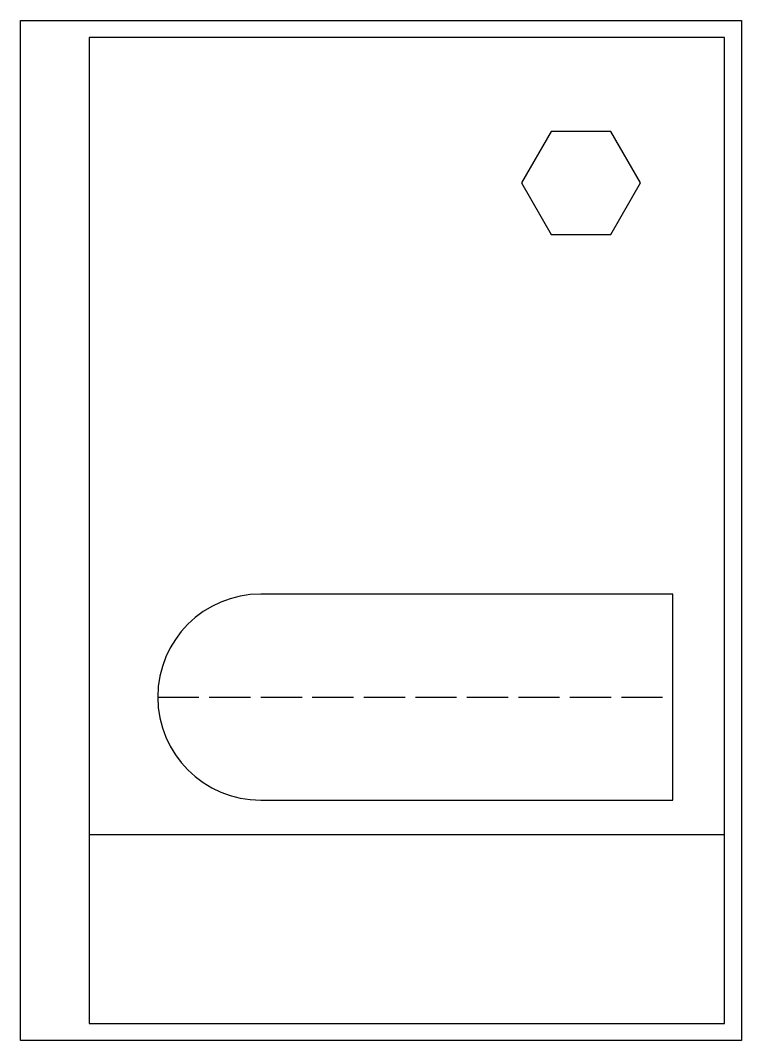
# Model space of a CAD drawing. Header units: millimetres. Extents: x 0 to 210, y 0 to 297.
import ezdxf

# ---------------------------------------------------------------- set-up
doc = ezdxf.new("R2010")
doc.units = ezdxf.units.MM
doc.linetypes.add('ACAD_ISO02W100', pattern=[15, 12, -3])

msp = doc.modelspace()

# ---------------------------------------------------------------- linework, layer by layer
for p, q in [((0, 0), (0, 297)), ((0, 297), (210, 297)), ((210, 297), (210, 0)), ((190, 130), (70, 130)), ((190, 70), (190, 130)), ((70, 70), (190, 70)), ((20, 60), (205, 60)), ((210, 0), (0, 0))]:
    msp.add_line(p, q)
at = {"linetype": 'ACAD_ISO02W100'}
msp.add_line((40, 100), (190, 100), dxfattribs=at)
for points in [[(20, 5), (205, 5), (205, 292), (20, 292)], [(154.58, 264.68), (145.92, 249.68), (154.58, 234.68), (171.9, 234.68), (180.56, 249.68), (171.9, 264.68)]]:
    msp.add_lwpolyline(points, close=True)
msp.add_arc((70, 100), 30, 90, 270)

doc.saveas('drawing.dxf')
